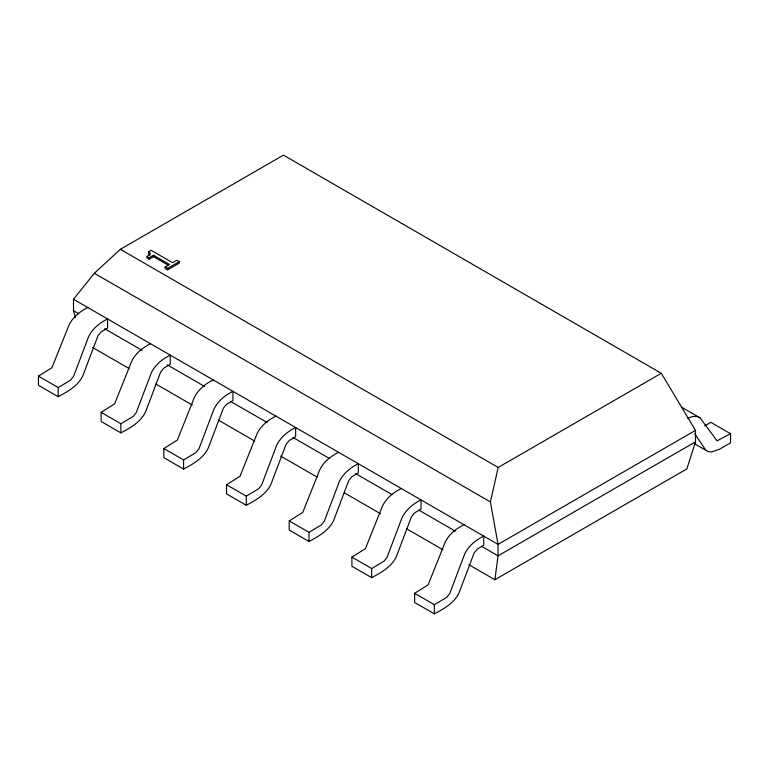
<?xml version="1.0" encoding="UTF-8"?>
<svg xmlns="http://www.w3.org/2000/svg" width="769" height="769" viewBox="0 0 769 769"><rect width="100%" height="100%" fill="white"/><g stroke="black" fill="none" stroke-linecap="round" stroke-linejoin="round"><path stroke-width="1.15" d="M494.88 579.739L498.043 555.833L498.043 544.375L490.43 501.936L498.177 467.456L661.292 373.282L695.503 430.371L695.503 441.829L686.861 468.907L494.88 579.739L468.898 564.734M75.42 317.549L73.497 310.724L73.497 299.266L94.347 273.264L120.339 249.31L283.453 155.136L661.292 373.282M147.023 256.481L149.936 253.991L148.609 251.723L151.089 250.29L172.583 262.7L176.812 260.258L179.244 261.662L179.244 263.104L167.613 269.823L165.181 268.419L165.181 266.968L169.507 264.469L153.521 255.241L149.196 257.74L147.023 256.481L147.023 257.932L149.196 259.191L153.521 256.692L168.507 265.343M87.82 307.533C79.14 311.82 71.046 318.577 67.826 327.978L51.946 367.688L38.45 376.137L38.45 385.288L58.194 396.689C67.759 391.594 78.034 385.903 82.889 375.657L97.961 335.813L101.085 331.968L107.564 328.075L107.564 318.933C99.691 322.807 92.568 328.613 88.627 336.601L73.545 376.445L70.479 380.222L58.194 387.538L38.45 376.137M165.181 266.968L167.613 268.371L179.244 261.662M150.513 343.724C141.832 348.021 133.739 354.778 130.519 364.179L114.639 403.888L101.143 412.338L101.143 421.479L120.887 432.88C130.451 427.785 140.727 422.104 145.581 411.857L160.663 372.013L163.778 368.159L170.257 364.275L170.257 355.124C162.384 359.008 155.261 364.804 151.32 372.792L136.238 412.636L133.172 416.423L120.887 423.738L101.143 412.338M213.205 379.924C204.525 384.212 196.431 390.969 193.211 400.37L177.331 440.079L163.835 448.529L163.835 457.68L183.58 469.08C193.144 463.986 203.42 458.295 208.274 448.048L223.356 408.214L226.48 404.359L232.949 400.466L232.949 391.325C225.077 395.208 217.954 401.005 214.013 408.993L198.931 448.836L195.864 452.614L183.58 459.929L163.835 448.529M275.898 416.116C267.218 420.412 259.124 427.17 255.904 436.571L240.034 476.28L226.528 484.73L226.528 493.871L246.282 505.271C255.837 500.177 266.112 494.496 270.967 484.249L286.049 444.405L289.173 440.55L295.642 436.667L295.642 427.516C287.769 431.399 280.647 437.196 276.705 445.184L261.623 485.028L258.557 488.815L246.282 496.13L226.528 484.73M338.591 452.316C329.911 456.603 321.817 463.361 318.597 472.762L302.726 512.471L289.221 520.921L289.221 530.072L308.975 541.472C318.539 536.378 328.805 530.687 333.659 520.44L348.742 480.606L351.866 476.751L358.335 472.858L358.335 463.717C350.462 467.6 343.339 473.396 339.398 481.384L324.316 521.228L321.25 525.006L308.975 532.321L289.221 520.921M401.283 488.507C392.613 492.804 384.51 499.562 381.289 508.963L365.419 548.672L351.923 557.121L351.923 566.263L371.667 577.663C381.232 572.569 391.508 566.888 396.352 556.641L411.434 516.797L414.558 512.942L421.028 509.059L421.028 499.908C413.164 503.791 406.032 509.587 402.091 517.575L387.009 557.419L383.942 561.207L371.667 568.522L351.923 557.121M463.976 524.708C455.306 528.995 447.202 535.753 443.992 545.154L428.112 584.863L414.616 593.312L414.616 602.463L434.36 613.864C443.924 608.769 454.2 603.079 459.045 592.832L474.127 552.998L477.251 549.143L483.72 545.25L483.72 536.108C475.857 539.992 468.725 545.788 464.784 553.776L449.702 593.62L446.635 597.398L434.36 604.713L414.616 593.312M695.503 430.371L498.043 544.375L73.497 299.266M704.644 425.872L710.806 422.316L730.55 433.716L730.55 442.857L719.573 449.192L711.661 451.951L708.374 451.691L694.426 443.742M695.503 441.829L498.043 555.833L481.394 546.221M730.55 433.716L717.054 440.848L700.126 417.903L681.421 407.099M687.88 418.336C691.581 416.375 696.503 415.193 700.126 417.903M120.339 249.31L498.177 467.456M94.347 273.264L490.43 501.936M73.497 310.724L78.698 313.723M104.719 328.748L142.178 350.376M167.152 364.794L204.612 386.413M230.623 401.437L267.035 422.46M293.056 437.484L329.468 458.507M355.489 473.531L391.902 494.554M418.961 510.174L455.383 531.196M92.54 347.444L128.923 368.457M155.953 384.058L192.346 405.071M218.338 420.076L254.722 441.089M280.714 456.094L317.107 477.097M344.137 492.708L380.52 513.711M406.513 528.716L442.906 549.729M149.936 255.443L148.609 253.174L148.609 251.723M694.715 433.764L705.865 450.336M434.36 604.713L434.36 613.864M371.667 568.522L371.667 577.663M308.975 532.321L308.975 541.472M246.282 496.13L246.282 505.271M183.58 459.929L183.58 469.08M167.613 268.371L167.613 269.823M153.521 255.241L153.521 256.692M149.84 252.895L149.84 254.337M149.196 257.74L149.196 259.191M120.887 423.738L120.887 432.88M58.194 387.538L58.194 396.689"/></g></svg>
